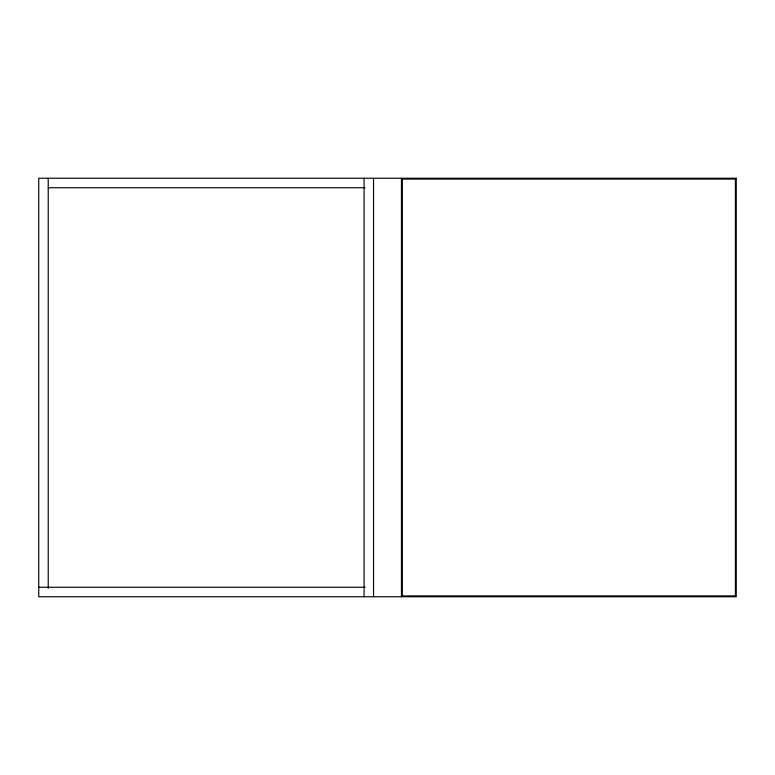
<?xml version="1.0" encoding="UTF-8"?>
<svg xmlns="http://www.w3.org/2000/svg" width="775" height="775" viewBox="0 0 775 775"><rect width="100%" height="100%" fill="white"/><g stroke="black" fill="none" stroke-linecap="round" stroke-linejoin="round"><path stroke-width="1.16" d="M48.234 187.734L365.122 187.734M38.75 587.266L365.161 587.266M401.45 178.25L401.45 596.75M373.55 178.25L373.55 596.75M364.066 178.25L364.066 596.75M48.234 178.25L48.234 588.283M736.25 178.25L38.75 178.25L38.75 596.75L736.25 596.75L736.25 178.25M735.417 179.083L402.283 179.083L402.283 595.917L735.417 595.917L735.417 179.083"/></g></svg>
